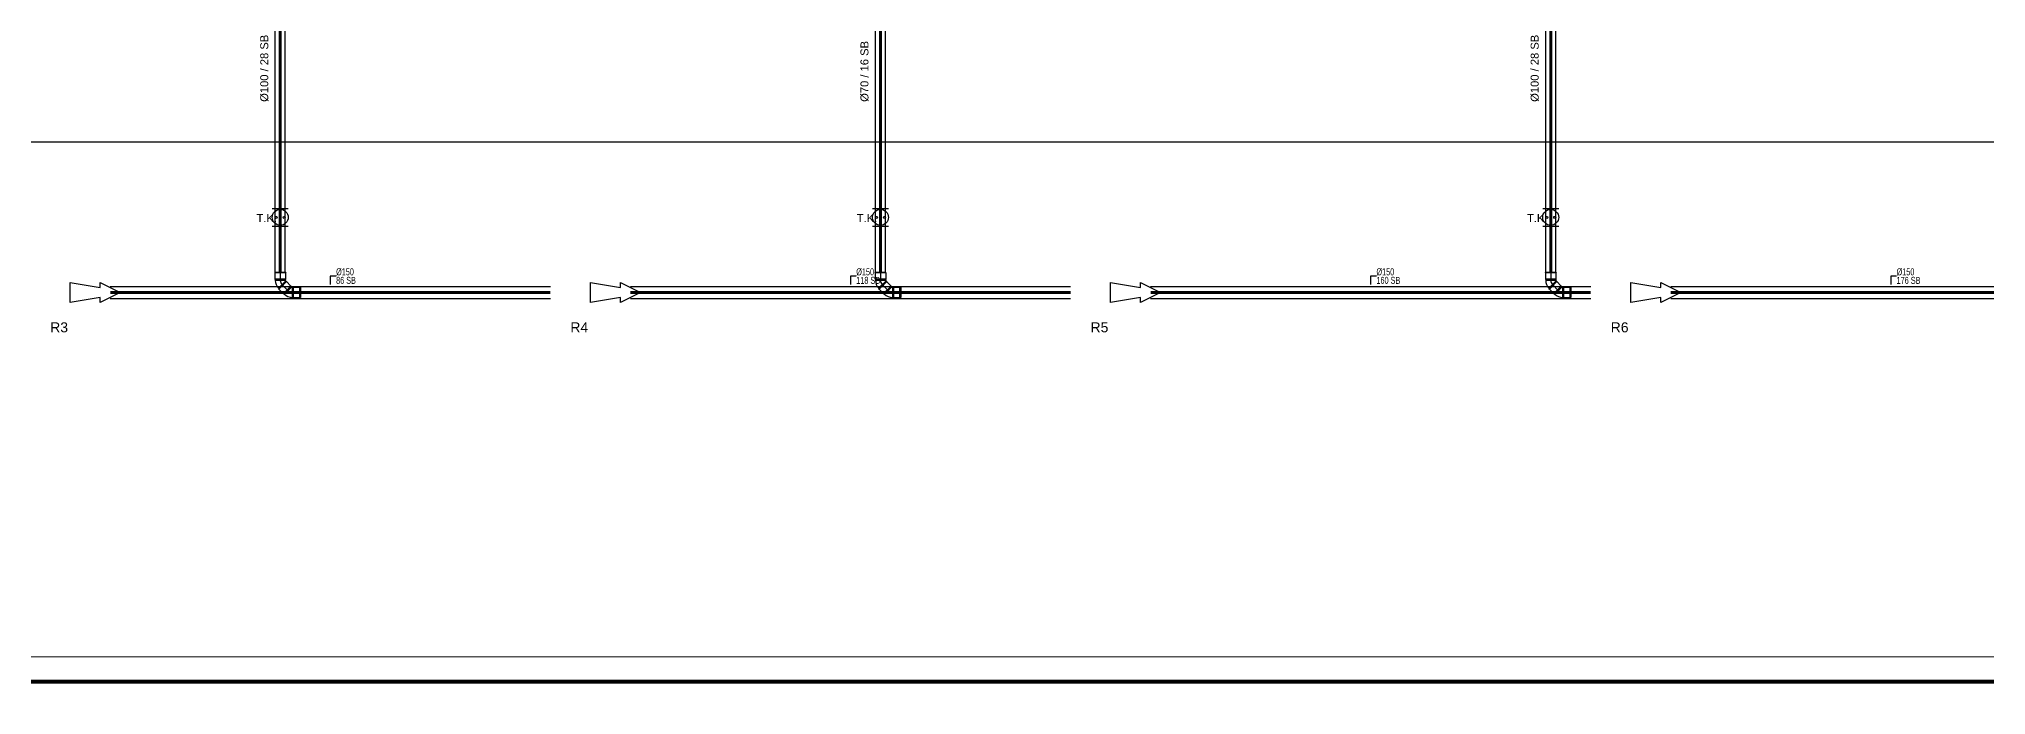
# Model space of a CAD drawing. Header units: centimetres. Extents: x -3952 to 26292, y -15092 to -10712.
# Drawn here: x 20709 to 22655, y -12913 to -12257 of the extents above; entities that cross this region are included whole.
import ezdxf
from ezdxf.enums import TextEntityAlignment as Align

# ---------------------------------------------------------------- set-up
doc = ezdxf.new("R2010")
doc.units = ezdxf.units.CM
doc.linetypes.add('PIS', pattern=[38, 30, -8])
for name, color, linetype in [('SCOTT-MTY-PAFTA', 7, 'CONTINUOUS'), ('SCOTT-MTY-PIS-SU-BORUSU', 6, 'PIS'), ('SCOTT-MTY-PISSU-BORU', 6, 'CONTINUOUS'), ('SCOTT-MTY-PISSU-CAP', 211, 'CONTINUOUS'), ('SCOTT-MTY-PVC', 43, 'CONTINUOUS'), ('SCOTT-MTY-ROGAR', 5, 'CONTINUOUS'), ('SCOTT-MTY-SEMA', 8, 'CONTINUOUS'), ('SCOTT-MTY-TEFRIS', 15, 'CONTINUOUS'), ('SCOTT-MTY-VANA', 1, 'CONTINUOUS'), ('SCOTT-MTY-YUK-BIRIMI', 7, 'CONTINUOUS')]:
    doc.layers.add(name, color=color, linetype=linetype)
doc.layers.add('SCOTT-ROTAS-PAFTA-SINIRI', color=8, linetype='Continuous', plot=False)
doc.styles.add('MTY_CAP', font='wturkce.SHX', dxfattribs={"width": 0.65, "height": 20})
doc.styles.add('MTYCAPLT', font='arial.ttf', dxfattribs={"width": 0.65, "height": 1})
doc.styles.add('ROTAS', font='arial.ttf')
doc.linetypes.add('PİS SU', pattern='A,6,-0.4,[")",Standard,S=1,R=0,X=-0.1,Y=-0.375],-0.2', length=6.6)

# ---------------------------------------------------------------- blocks, each defined once
blk = doc.blocks.new('ROTAS_PAFTA')
blk.add_lwpolyline([(0, 0), (1, 0), (1, 1), (0, 1)], close=True)
blk = doc.blocks.new('MTY-TEMIZLEME KAPAGI KOLON')
at = {"layer": 'SCOTT-MTY-VANA', "color": 1, "ltscale": 75}
for p, q in [((-10, 11), (10, 11)), ((-10, -11), (10, -11))]:
    blk.add_line(p, q, dxfattribs=at)
for centre, radius in [((0, 0), 10), ((-5, 0), 1.25), ((5, 0), 1.25)]:
    blk.add_circle(centre, radius, dxfattribs=at)
at = {"layer": 'SCOTT-MTY-VANA', "color": 1, "ltscale": 75, "style": 'MTYCAPLT'}
blk.add_attdef('TK', (-29.6, -6), '', height=10, dxfattribs=at)
blk = doc.blocks.new('PVC DIRSEK')
at = {"layer": 'SCOTT-MTY-PISSU-BORU', "linetype": 'PİS SU', "ltscale": 5}
for p, q in [((0, 0), (0, -8)), ((2, -12.6), (7.6, -18.2)), ((11.9, -20), (20.3, -20))]:
    blk.add_line(p, q, dxfattribs=at)
for centre, start, end in [((6, -8), 180, 225), ((11.9, -14), 225, 270)]:
    blk.add_arc(centre, 6, start, end, dxfattribs=at)
at = {"layer": 'SCOTT-MTY-PVC', "color": 43}
for p, q in [((-5.5, 0), (-5.5, -0.6)), ((5.5, 0), (-5.5, 0)), ((5.5, -0.6), (-5.5, -0.6)), ((-5.3, -0.6), (-5.3, -6.9)), ((5.3, -6.9), (-5.3, -6.9)), ((-5.3, -6.9), (-5, -8)), ((5, -8), (-5, -8)), ((-1.5, -16.1), (-1.9, -16.5)), ((-1.6, -16.1), (-1.9, -16.5)), ((-1.9, -16.5), (-1.5, -16.9)), ((-1.9, -16.5), (-1.5, -16.9)), ((5.3, -8.7), (-1.8, -15.8)), ((-1.8, -15.8), (-1.5, -16.1)), ((5.6, -9), (-1.6, -16.1)), ((-1.3, -16.7), (-1.5, -16.9)), ((-1.3, -16.7), (-1.5, -16.9)), ((6.3, -9.1), (-1.3, -16.7)), ((6.2, -9.2), (-1.3, -16.7)), ((-1.3, -16.7), (3.1, -21.2)), ((10.6, -13.7), (3.1, -21.2)), ((11.2, -14.7), (4.1, -21.7)), ((5.3, -6.9), (5, -8)), ((5.3, -0.6), (5.3, -6.9)), ((5.3, -8.7), (5.6, -9)), ((5.5, 0), (5.5, -0.6)), ((5.9, -8.7), (5.5, -9)), ((5.9, -8.7), (5.6, -9)), ((5.9, -8.7), (6.3, -9.1)), ((5.9, -8.7), (6.3, -9.1)), ((6.3, -9.1), (6.2, -9.2)), ((6.2, -9.2), (10.6, -13.7)), ((10.6, -13.7), (11.2, -14.7)), ((11.9, -15), (11.9, -25)), ((11.9, -15), (12.3, -15)), ((12.3, -14.5), (12.3, -15)), ((12.3, -14.5), (12.9, -14.5)), ((12.3, -15), (12.3, -25)), ((12.9, -14.5), (12.9, -14.7)), ((12.9, -14.7), (12.9, -25.3)), ((12.9, -14.7), (19.1, -14.7)), ((19.1, -14.7), (20.3, -15.1)), ((19.1, -14.7), (19.1, -25.3)), ((20.3, -15.1), (20.3, -25)), ((3.1, -21.2), (4.1, -21.7)), ((11.9, -25), (12.3, -25)), ((12.3, -25), (12.3, -25.5)), ((12.3, -25.5), (12.9, -25.5)), ((12.9, -25.3), (19.1, -25.3)), ((12.9, -25.3), (12.9, -25.5)), ((19.1, -25.3), (20.3, -25))]:
    blk.add_line(p, q, dxfattribs=at)
for centre, radius, start, end in [((6, -8), 11, 180, 225), ((6, -8), 1, 180, 225), ((11.9, -14), 1, 225, 270), ((11.9, -14), 11, 225, 270)]:
    blk.add_arc(centre, radius, start, end, dxfattribs=at)
blk = doc.blocks.new('PVC ROGAR')
at = {"layer": 'SCOTT-MTY-ROGAR', "color": 2, "lineweight": -3, "ltscale": 0.5}
for p, q in [((0, -10), (0, 10)), ((0, 10), (30, 5)), ((30, 5), (30, 10)), ((30, 10), (50, 0)), ((30, -5), (0, -10)), ((50, 0), (30, -10)), ((30, -10), (30, -5))]:
    blk.add_line(p, q, dxfattribs=at)
at = {"layer": 'SCOTT-MTY-ROGAR', "lineweight": -3, "style": 'MTYCAPLT'}
blk.add_attdef('R', text='', height=20, dxfattribs=at).set_placement((55, 0), align=Align.MIDDLE_LEFT)
blk = doc.blocks.new('MTY-PIS SU CAP SB')
at = {"layer": 'SCOTT-MTY-PISSU-CAP'}
for p, q in [((0.83, 1.17), (0, 1.17)), ((0, 1.17), (0, 0))]:
    blk.add_line(p, q, dxfattribs=at)
at = {"layer": 'SCOTT-MTY-PISSU-CAP', "style": 'MTY_CAP', "width": 0.65}
blk.add_attdef('PSCP_001', (0.83, 1.29), '', height=1, dxfattribs=at)
at = {"layer": 'SCOTT-MTY-YUK-BIRIMI', "color": 211, "style": 'MTY_CAP', "width": 0.65}
blk.add_attdef('PS_001', (0.83, 0.07), '', height=1, dxfattribs=at)

msp = doc.modelspace()

# ---------------------------------------------------------------- linework, layer by layer
at = {"layer": 'SCOTT-MTY-PAFTA'}
for points, const_width in [([(19000, -12900), (24680, -12900), (24680, -10950), (19000, -10950)], 4), ([(19025, -12875), (24655, -12875), (24655, -10975), (19025, -10975)], 1), ([(19000, -15050), (24520, -15050), (24520, -12900), (19000, -12900)], 4)]:
    msp.add_lwpolyline(points, close=True, dxfattribs=dict(at, const_width=const_width))
at = {"layer": 'SCOTT-MTY-PIS-SU-BORUSU', "const_width": 3}
for points in [[(20950, -12490.5), (20950, -11260)], [(21550, -12490.5), (21550, -11260)], [(22220, -12490.5), (22220, -11260)], [(20780, -12510.5), (21220, -12510.5)], [(21300, -12510.5), (21740, -12510.5)], [(21820, -12510.5), (22260, -12510.5)], [(22340, -12510.5), (22780, -12510.5)]]:
    msp.add_lwpolyline(points, dxfattribs=at)
at = {"layer": 'SCOTT-MTY-PVC'}
for p, q in [((20945, -12490.5), (20945, -11260)), ((20955, -12490.5), (20955, -11260)), ((21545, -12490.5), (21545, -11260)), ((21555, -12490.5), (21555, -11260)), ((22215, -12490.5), (22215, -11260)), ((22225, -12490.5), (22225, -11260)), ((20780, -12504.5), (21220, -12504.5)), ((21300, -12504.5), (21740, -12504.5)), ((21820, -12504.5), (22260, -12504.5)), ((22340, -12504.5), (22780, -12504.5)), ((20780, -12516.5), (21220, -12516.5)), ((21300, -12516.5), (21740, -12516.5)), ((21820, -12516.5), (22260, -12516.5)), ((22340, -12516.5), (22780, -12516.5))]:
    msp.add_line(p, q, dxfattribs=at)
at = {"layer": 'SCOTT-MTY-SEMA'}
msp.add_lwpolyline([(19040, -12360), (24590, -12360)], dxfattribs=at)

# ---------------------------------------------------------------- block references
at = {"layer": 'SCOTT-MTY-TEFRIS'}
for name, p, xscale, yscale, values in [('MTY-TEMIZLEME KAPAGI KOLON', (20950, -12435.5), 0.8, 0.8, {'TK': 'T.K.'}), ('MTY-TEMIZLEME KAPAGI KOLON', (21550, -12435.5), 0.8, 0.8, {'TK': 'T.K.'}), ('MTY-TEMIZLEME KAPAGI KOLON', (22220, -12435.5), 0.8, 0.8, {'TK': 'T.K.'}), ('MTY-PIS SU CAP SB', (21000, -12502.5), 7, 7, {'PSCP_001': 'Ø150', 'PS_001': '86 SB'}), ('MTY-PIS SU CAP SB', (21520, -12502.5), 7, 7, {'PSCP_001': 'Ø150', 'PS_001': '118 SB'}), ('MTY-PIS SU CAP SB', (22040, -12502.5), 7, 7, {'PSCP_001': 'Ø150', 'PS_001': '160 SB'}), ('MTY-PIS SU CAP SB', (22560, -12502.5), 7, 7, {'PSCP_001': 'Ø150', 'PS_001': '176 SB'})]:
    msp.add_blockref(name, p, dxfattribs=dict(at, xscale=xscale, yscale=yscale)).add_auto_attribs(values)
for name, p in [('PVC DIRSEK', (20950, -12490.5)), ('PVC DIRSEK', (21550, -12490.5)), ('PVC DIRSEK', (22220, -12490.5)), ('PVC ROGAR', (20740, -12510.5)), ('PVC ROGAR', (21260, -12510.5)), ('PVC ROGAR', (21780, -12510.5)), ('PVC ROGAR', (22300, -12510.5))]:
    msp.add_blockref(name, p, dxfattribs=at)
at = {"layer": 'SCOTT-ROTAS-PAFTA-SINIRI'}
for p, xscale, yscale in [((19000, -12900), 5680, 1950), ((19000, -15050), 5520, 2150)]:
    msp.add_blockref('ROTAS_PAFTA', p, dxfattribs=dict(at, xscale=xscale, yscale=yscale))

# ---------------------------------------------------------------- texts
at = {"layer": 'SCOTT-MTY-PISSU-CAP', "style": 'ROTAS'}
for s, p in [('Ø100 / 28 SB', (20938, -12320)), ('Ø70 / 16 SB', (21538, -12320)), ('Ø100 / 28 SB', (22208, -12320))]:
    msp.add_text(s, height=8, rotation=90, dxfattribs=at).set_placement(p)
at = {"layer": 'SCOTT-MTY-ROGAR', "style": 'ROTAS'}
for s, p in [('R3', (20720, -12550.5)), ('R4', (21240, -12550.5)), ('R5', (21760, -12550.5)), ('R6', (22280, -12550.5))]:
    msp.add_text(s, height=10, dxfattribs=at).set_placement(p)

doc.saveas('drawing.dxf')
